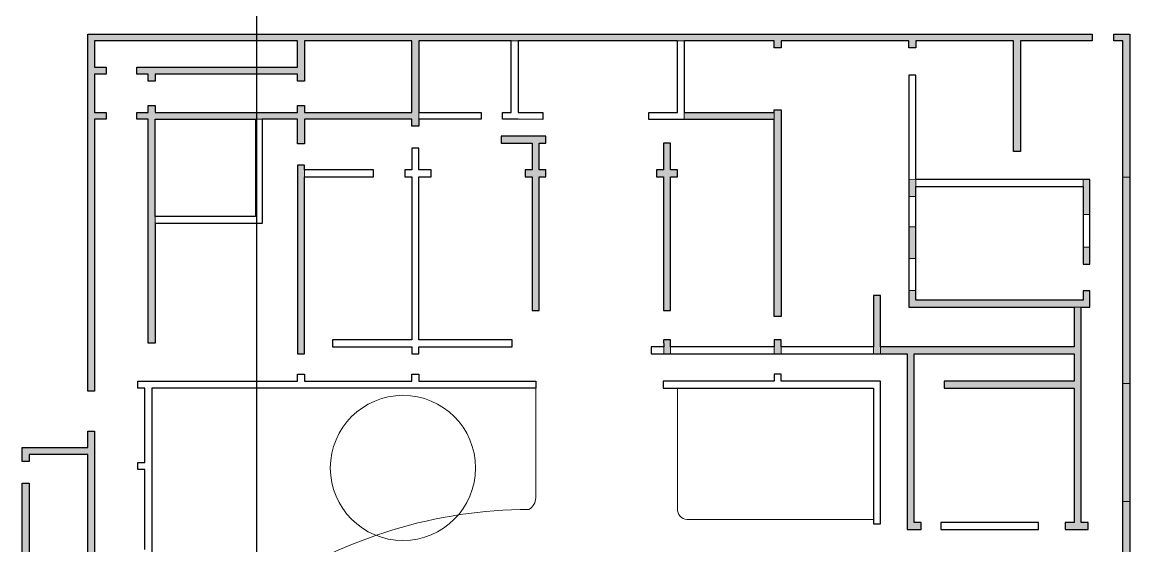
# Model space of a CAD drawing. Header units: millimetres. Extents: x 676536 to 765648, y 164262 to 293101.
# Drawn here: x 721735 to 759993, y 231650 to 249743 of the extents above; entities that cross this region are included whole.
import ezdxf

# ---------------------------------------------------------------- set-up
doc = ezdxf.new("R2010")
doc.units = ezdxf.units.MM
doc.layers.add('archi', color=7, linetype='Continuous')
doc.layers.add('坐标系', color=7, linetype='Continuous')
for name, color, linetype, lineweight in [('archiw', 255, 'Continuous', 0), ('plant', 90, 'Continuous', 0), ('road', 50, 'Continuous', 0)]:
    doc.layers.add(name, color=color, linetype=linetype, lineweight=lineweight)

# ---------------------------------------------------------------- blocks, each defined once
blk = doc.blocks.new('A$C22fb7254')
h = blk.add_hatch(color=0)
h.dxf.hatch_style = 1
h.paths.add_polyline_path([(7491, 9394), (11197, 9394), (11197, 9154), (11437, 9154), (11437, 9394), (11437, 9634), (11437, 12099), (14628, 12099), (14868, 12099), (20365, 12099), (20605, 12099), (23706, 12099), (23706, 11859), (23946, 11859), (23946, 12099), (28358, 12099), (28358, 11859), (28598, 11859), (28598, 12099), (31975, 12099), (31975, 8285), (32215, 8285), (32215, 12099), (34698, 12099), (34698, 12339), (7251, 12339), (0, 12339), (0, 0), (240, 0), (240, 9394), (644, 9394), (644, 9634), (240, 9634), (240, 10953), (644, 10953), (644, 11193), (240, 11193), (240, 12099), (7251, 12099), (7251, 11193), (1702, 11193), (1702, 10953), (2086, 10953), (2086, 10713), (2326, 10713), (2326, 10953), (7251, 10953), (7251, 10713), (7491, 10713), (7491, 12099), (11197, 12099), (11197, 9634), (7491, 9634), (7491, 9874), (7251, 9874), (7251, 9634), (2326, 9634), (2326, 9874), (2086, 9874), (2086, 9634), (1702, 9634), (1702, 9394), (2086, 9394), (2086, 1657), (2326, 1657), (2326, 5797), (2326, 6037), (2326, 9394), (5791, 9394), (6031, 9394), (7251, 9394), (7251, 8543), (7491, 8543)])
h.paths.add_polyline_path([(7491, 7412), (7491, 7652), (7491, 7811), (7251, 7811), (7251, 1293), (7491, 1293)], flags=17)
h.paths.add_polyline_path([(15829, 7652), (15589, 7652), (15589, 8567), (15829, 8567), (15829, 8807), (14281, 8807), (14281, 8567), (15349, 8567), (15349, 7652), (15109, 7652), (15109, 7412), (15349, 7412), (15349, 2786), (15589, 2786), (15589, 7412), (15829, 7412)], flags=17)
h.paths.add_polyline_path([(20369, 7652), (20129, 7652), (20129, 8567), (19889, 8567), (19889, 7652), (19649, 7652), (19649, 7412), (19889, 7412), (19889, 2786), (20129, 2786), (20129, 7412), (20369, 7412)], flags=17)

msp = doc.modelspace()

# ---------------------------------------------------------------- hatches: boundary and pattern name
at = {"layer": 'archiw', "transparency": 33554687}
h = msp.add_hatch(color=0, dxfattribs=at)
h.dxf.hatch_style = 1
h.paths.add_polyline_path([(724642, 246626), (724239, 246626), (724239, 247945), (724642, 247945), (724642, 248185), (724239, 248185), (724239, 249092), (731250, 249092), (731250, 248185), (725701, 248185), (725701, 247945), (726085, 247945), (726085, 247705), (726325, 247705), (726325, 247945), (731250, 247945), (731250, 247705), (731490, 247705), (731490, 249092), (735196, 249092), (735196, 246626), (731490, 246626), (731490, 246866), (731250, 246866), (731250, 246626), (726325, 246626), (726325, 246866), (726085, 246866), (726085, 246626), (725701, 246626), (725701, 246386), (726085, 246386), (726085, 238649), (726325, 238649), (726325, 242789), (726325, 243029), (726325, 246386), (729790, 246386), (730030, 246386), (731250, 246386), (731250, 245535), (731490, 245535), (731490, 246386), (735196, 246386), (735196, 246146), (735436, 246146), (735436, 246386), (735436, 246626), (735436, 249092), (738627, 249092), (738867, 249092), (744364, 249092), (744604, 249092), (747705, 249092), (747705, 248852), (747945, 248852), (747945, 249092), (752357, 249092), (752357, 248852), (752597, 248852), (752597, 249092), (755974, 249092), (755974, 245277), (756214, 245277), (756214, 249092), (758697, 249092), (758697, 249332), (731250, 249332), (723999, 249332), (723999, 236992), (724239, 236992), (724239, 246386), (724642, 246386)])
h.paths.add_polyline_path([(731490, 244404), (731490, 244644), (731490, 244803), (731250, 244803), (731250, 238285), (731490, 238285)], flags=17)
h.paths.add_polyline_path([(747705, 246623), (744604, 246623), (744604, 246383), (747705, 246383)], flags=17)
h.paths.add_polyline_path([(747945, 246653), (747945, 246716), (747705, 246716), (747705, 246623), (747705, 246383), (747705, 239578), (747945, 239578)], flags=17)
at = {"layer": 'archiw'}
h = msp.add_hatch(color=0, dxfattribs=at)
h.dxf.hatch_style = 1
h.paths.add_polyline_path([(759993, 249332), (759445, 249332), (759445, 249092), (759753, 249092), (759753, 244393), (759993, 244393)])
h.paths.add_polyline_path([(759993, 244393), (759753, 244393), (759753, 237264), (759993, 237264)])
h = msp.add_hatch(color=256, dxfattribs=at)
h.dxf.hatch_style = 1
h.paths.add_polyline_path([(739827, 245799), (738280, 245799), (738280, 245559), (739347, 245559), (739347, 244644), (739107, 244644), (739107, 244404), (739347, 244404), (739347, 239778), (739587, 239778), (739587, 244404), (739827, 244404), (739827, 244644), (739587, 244644), (739587, 245559), (739827, 245559)])
h.paths.add_polyline_path([(744368, 244644), (744128, 244644), (744128, 245559), (743888, 245559), (743888, 244644), (743648, 244644), (743648, 244404), (743888, 244404), (743888, 239778), (744128, 239778), (744128, 244404), (744368, 244404)])
h = msp.add_hatch(color=0, dxfattribs=at)
h.dxf.hatch_style = 1
h.paths.add_polyline_path([(758616, 240459), (758376, 240459), (758376, 240138), (752597, 240138), (752597, 240476), (752357, 240476), (752357, 239898), (758075, 239898), (758315, 239898), (758616, 239898)])
h.paths.add_polyline_path([(751382, 240294), (751142, 240294), (751142, 238525), (751142, 238285), (751382, 238285), (751382, 238525)])
h.paths.add_polyline_path([(747945, 238525), (747945, 238765), (747705, 238765), (747705, 238525), (747705, 238285), (747945, 238285)])
h.paths.add_polyline_path([(744128, 238525), (744128, 238765), (743888, 238765), (743897, 238525), (743897, 238285), (744128, 238285)])
h.paths.add_polyline_path([(752597, 242675), (752357, 242675), (752357, 241574), (752597, 241574)])
h.paths.add_polyline_path([(752597, 244308), (752357, 244313), (752357, 243723), (752597, 243723), (752597, 244068)])
h.paths.add_polyline_path([(758616, 244308), (758376, 244308), (758376, 244068), (758376, 243103), (758616, 243103)])
h.paths.add_polyline_path([(758616, 241967), (758376, 241967), (758376, 241381), (758616, 241381)])
h = msp.add_hatch(color=0, dxfattribs=at)
h.dxf.hatch_style = 1
h.paths.add_polyline_path([(758315, 239898), (758075, 239898), (758075, 238525), (751382, 238525), (751382, 238285), (752306, 238285), (752306, 232213), (752786, 232213), (752786, 232453), (752546, 232453), (752546, 238285), (758075, 238285), (758075, 237337), (753575, 237337), (753575, 237097), (758075, 237097), (758075, 232453), (757764, 232453), (757764, 232213), (758555, 232213), (758555, 232453), (758315, 232453)])
h = msp.add_hatch(color=0, dxfattribs=at)
h.dxf.hatch_style = 1
h.paths.add_polyline_path([(759993, 237264), (759753, 237264), (759753, 233188), (759993, 233188)])
h = msp.add_hatch(color=0, dxfattribs=at)
h.dxf.hatch_style = 1
h.paths.add_polyline_path([(724239, 235616), (723999, 235616), (723999, 235044), (721735, 235044), (721735, 234564), (721975, 234564), (721975, 234804), (723999, 234804), (723999, 231276), (721975, 231276), (721975, 233821), (721735, 233821), (721735, 230711), (721975, 230711), (721975, 231036), (724239, 231036)])
h = msp.add_hatch(color=0, dxfattribs=at)
h.dxf.hatch_style = 1
h.paths.add_polyline_path([(759993, 233188), (759753, 233188), (759753, 228964), (759993, 228964)])

# ---------------------------------------------------------------- linework, layer by layer
at = {"layer": 'archi'}
msp.add_line((737588, 246626), (737588, 246386), dxfattribs=at)
for points in [[(737588, 246386), (735436, 246386), (735436, 246146), (735196, 246146), (735196, 246386), (731490, 246386), (731490, 245535), (731250, 245535), (731250, 246386), (730030, 246386), (730030, 242789), (726325, 242789), (726325, 238649), (726085, 238649), (726085, 246386), (725701, 246386), (725701, 246626), (726085, 246626), (726085, 246866), (726325, 246866), (726325, 246626), (731250, 246626), (731250, 246866), (731490, 246866), (731490, 246626), (735196, 246626), (735196, 249092), (731490, 249092), (731490, 247705), (731250, 247705), (731250, 247945), (726325, 247945), (726325, 247705), (726085, 247705), (726085, 247945), (725701, 247945), (725701, 248185), (731250, 248185), (731250, 249092), (724239, 249092), (724239, 248185), (724642, 248185), (724642, 247945), (724239, 247945), (724239, 246626), (724642, 246626), (724642, 246386), (724239, 246386), (724239, 236992), (723999, 236992), (723999, 249332), (731250, 249332), (758697, 249332), (758697, 249092), (756214, 249092), (756214, 245277), (755974, 245277), (755974, 249092), (752597, 249092), (752597, 248852), (752357, 248852), (752357, 249092), (747945, 249092), (747945, 248852), (747705, 248852), (747705, 249092), (744604, 249092), (744604, 246623), (747705, 246623), (747705, 246716), (747945, 246716), (747945, 246653), (747945, 239578), (747705, 239578), (747705, 246383), (743381, 246383), (743381, 246623), (744364, 246623), (744364, 249092), (738867, 249092), (738867, 246623), (739722, 246623), (739722, 246383), (738867, 246386), (738627, 246386), (738327, 246386), (738327, 246626), (738627, 246626), (738627, 249092), (735436, 249092), (735436, 246626), (737588, 246626)], [(759753, 184480), (759753, 203126), (759331, 203126), (759331, 203366), (759753, 203366), (759753, 206992), (759331, 206992), (759331, 207232), (759753, 207232), (759753, 249092), (759445, 249092), (759445, 249332), (759993, 249332), (759993, 178869)], [(739107, 244404), (739347, 244404), (739347, 239778), (739587, 239778), (739587, 244404), (739827, 244404), (739827, 244644), (739587, 244644), (739587, 245559), (739827, 245559), (739827, 245799), (738280, 245799), (738280, 245559), (739347, 245559), (739347, 244644), (739107, 244644), (739107, 244404)], [(743888, 245559), (743888, 244644), (743648, 244644), (743648, 244404), (743888, 244404), (743888, 239778), (744128, 239778), (744128, 244404), (744368, 244404), (744368, 244644), (744128, 244644), (744128, 245559), (743888, 245559)], [(731250, 244803), (731250, 238285), (731490, 238285), (731490, 244404), (733872, 244404), (733872, 244644), (731490, 244644), (731490, 244803), (731250, 244803)], [(725970, 231519), (725970, 234289), (725730, 234289), (725730, 234529), (725970, 234529), (725970, 237102), (725730, 237102), (725730, 237342), (731250, 237342), (731250, 237582), (731490, 237582), (731492, 237342), (735196, 237342), (735196, 237582), (735436, 237582), (735436, 237342), (739474, 237342), (739474, 237102), (726210, 237102), (726210, 229798)], [(753464, 232453), (753464, 232213), (756839, 232213), (756839, 232453), (753464, 232453)]]:
    msp.add_lwpolyline(points, dxfattribs=at)
for points in [[(752597, 244068), (758376, 244068), (758376, 241381), (758616, 241381), (758616, 244308), (752597, 244308), (752597, 247916), (752357, 247916), (752357, 239898), (758075, 239898), (758075, 238525), (751382, 238525), (751382, 240294), (751142, 240294), (751142, 238525), (747945, 238525), (747945, 238765), (747705, 238765), (747705, 238525), (744128, 238525), (744128, 238765), (743888, 238765), (743897, 238525), (743455, 238525), (743455, 238285), (752306, 238285), (752306, 232213), (752786, 232213), (752786, 232453), (752546, 232453), (752546, 238285), (758075, 238285), (758075, 237337), (753575, 237337), (753575, 237097), (758075, 237097), (758075, 232453), (757764, 232453), (757764, 232213), (758555, 232213), (758555, 232453), (758315, 232453), (758315, 239898), (758616, 239898), (758616, 240459), (758376, 240459), (758376, 240138), (752597, 240138)], [(729790, 246386), (729790, 243029), (726325, 243029), (726325, 246386)], [(735196, 245394), (735196, 244644), (734956, 244644), (734956, 244404), (735196, 244404), (735196, 238765), (732453, 238765), (732453, 238525), (735196, 238525), (735196, 238285), (735436, 238285), (735436, 238525), (738657, 238525), (738657, 238765), (735436, 238765), (735436, 244404), (735866, 244404), (735866, 244644), (735436, 244644), (735436, 245394)], [(751142, 237102), (751142, 232413), (751382, 232413), (751382, 237342), (747945, 237342), (747945, 237582), (747705, 237582), (747705, 237342), (743871, 237342), (743871, 237102)], [(721975, 231276), (723999, 231276), (723999, 234804), (721975, 234804), (721975, 234564), (721735, 234564), (721735, 235044), (723999, 235044), (723999, 235616), (724239, 235616), (724239, 231036), (721975, 231036), (721975, 230711), (721735, 230711), (721735, 233821), (721975, 233821)]]:
    msp.add_lwpolyline(points, close=True, dxfattribs=at)
at = {"layer": 'archiw'}
for p, q in [((738627, 249092), (738867, 249092)), ((744364, 249092), (744604, 249092)), ((735436, 246626), (735436, 246386)), ((744604, 246623), (744604, 246383)), ((747705, 246383), (747705, 246623)), ((729790, 246386), (730030, 246386)), ((731490, 244644), (731490, 244404)), ((752357, 244313), (752597, 244308)), ((752597, 244308), (752597, 244068)), ((758376, 244068), (758376, 244308)), ((759753, 244393), (759993, 244393)), ((752357, 243723), (752597, 243723)), ((726325, 242789), (726325, 243029)), ((758376, 243103), (758616, 243103)), ((752357, 242675), (752597, 242675)), ((758376, 241967), (758616, 241967)), ((752357, 241574), (752597, 241574)), ((752357, 240476), (752597, 240476)), ((758075, 239898), (758315, 239898)), ((743897, 238525), (743897, 238285)), ((744128, 238525), (744128, 238285)), ((747705, 238525), (747705, 238285)), ((747945, 238525), (747945, 238285)), ((751142, 238525), (751142, 238285)), ((751382, 238525), (751382, 238285)), ((759753, 237264), (759993, 237264)), ((759753, 233188), (759993, 233188))]:
    msp.add_line(p, q, dxfattribs=at)
at = {"layer": 'plant'}
msp.add_circle((734887, 234342), 2509, dxfattribs=at)
at = {"layer": 'road'}
for points in [[(739474, 237102), (739474, 233311, -0.270772), (739238, 232908, 0.147858), (730250, 230171, -0.009915), (727466, 228388, 7.166495)], [(744366, 237102), (744366, 232926, 0.377548), (744691, 232557), (751142, 232557)]]:
    msp.add_lwpolyline(points, format="xyb", dxfattribs=at)
at = {"layer": '坐标系'}
msp.add_lwpolyline([(729838, 183433), (729838, 260464)], dxfattribs=at)

# ---------------------------------------------------------------- block references
at = {"layer": 'archiw'}
msp.add_blockref('A$C22fb7254', (723999, 236992), dxfattribs=at)

doc.saveas('drawing.dxf')
